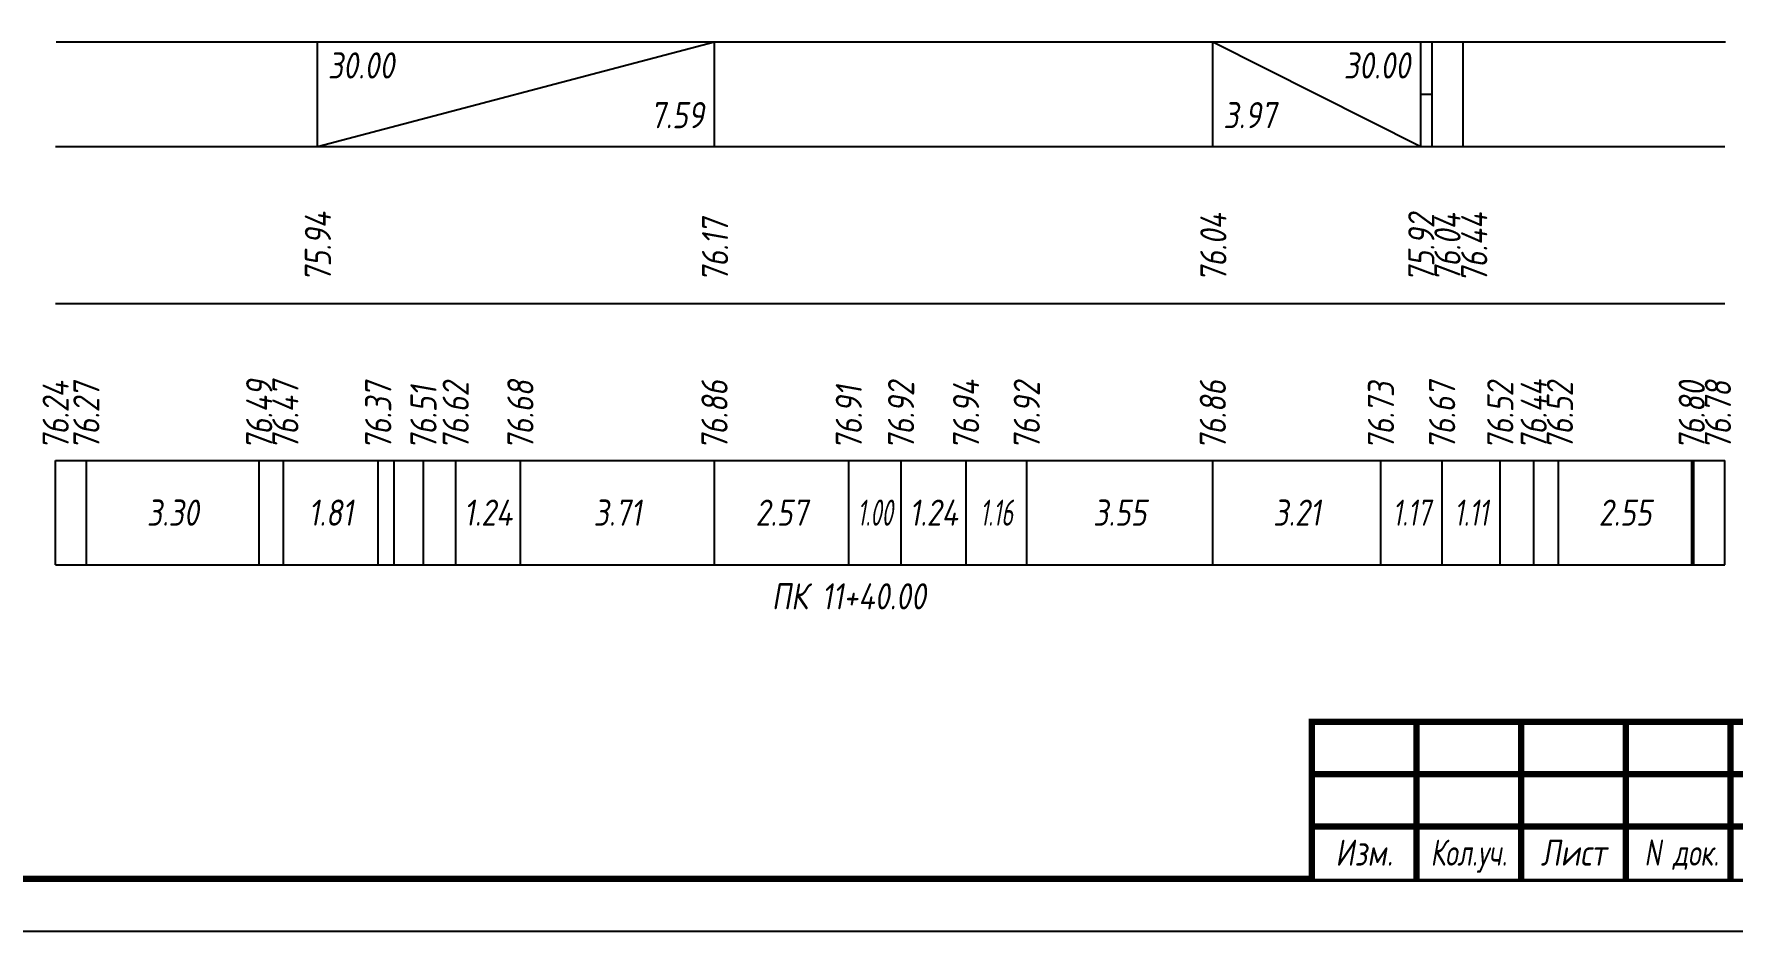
# Model space of a CAD drawing. Extents: x -717 to 1451, y -133302 to 233.
# Drawn here: x 77.9 to 240.1, y -17870.4 to -17784.7 of the extents above; entities that cross this region are included whole.
import ezdxf
from ezdxf.enums import TextEntityAlignment as Align

# ---------------------------------------------------------------- set-up
doc = ezdxf.new("R2010")
doc.units = 0
for name, color, linetype in [('Зарамочное оформление', 7, 'Continuous'), ('Код_510', 7, 'Continuous'), ('Код_516', 1, 'Continuous'), ('Подписи поперечников', 7, 'Continuous'), ('Таблица', 7, 'Continuous')]:
    doc.layers.add(name, color=color, linetype=linetype)
doc.styles.add('М', font='romand.shx', dxfattribs={"width": 0.8, "oblique": 10, "height": 2.5})

# ---------------------------------------------------------------- blocks, each defined once
blk = doc.blocks.new('Штамп')
at = {"linetype": 'Continuous'}
blk.add_wipeout([(199.95, -411.25), (384.95, -411.25), (384.95, -426.25), (199.95, -426.25)], dxfattribs=at).dxf.layer = 'Зарамочное оформление'
at = {"layer": 'Зарамочное оформление', "linetype": 'Continuous', "lineweight": -3, "const_width": 0.6, "flags": 128}
for points in [[(199.95, -426.25), (199.95, -411.25), (384.95, -411.25)], [(209.95, -411.25), (209.95, -426.25)], [(219.95, -411.25), (219.95, -426.25)], [(229.95, -411.25), (229.95, -426.25)], [(239.95, -411.25), (239.95, -426.25)], [(199.95, -416.25), (264.95, -416.25)], [(199.95, -421.25), (264.95, -421.25)]]:
    blk.add_lwpolyline(points, dxfattribs=at)
at = {"layer": 'Зарамочное оформление', "linetype": 'Continuous', "style": 'М', "oblique": 10}
for s, width, p in [('Изм.', 0.8, (204.95, -423.75)), ('Кол.уч.', 0.7, (214.95, -423.75)), ('Лист', 0.8, (224.95, -423.75)), ('N док.', 0.7, (235.28, -423.75))]:
    blk.add_text(s, height=2.5, dxfattribs=dict(at, width=width)).set_placement(p, align=Align.MIDDLE_CENTER)
blk = doc.blocks.new('шифр')
blk.add_blockref('Штамп', (0, -17499))

msp = doc.modelspace()

# ---------------------------------------------------------------- linework, layer by layer
at = {"flags": 128}
msp.add_lwpolyline([(-30.054, -17870.421), (389.946, -17870.421), (389.946, -17573.421), (-30.054, -17573.421)], close=True, dxfattribs=at)
at = {"const_width": 0.6, "flags": 128}
msp.add_lwpolyline([(-10.054, -17865.421), (384.946, -17865.421), (384.946, -17578.421), (-10.054, -17578.421)], close=True, dxfattribs=at)
at = {"layer": 'Код_510'}
for p, q in [((79.946, -17835.421), (79.946, -17825.421)), ((82.88, -17835.421), (82.88, -17825.421)), ((99.392, -17835.421), (99.392, -17825.421)), ((101.71, -17835.421), (101.71, -17825.421)), ((110.764, -17835.421), (110.764, -17825.421)), ((112.292, -17835.421), (112.292, -17825.421)), ((115.086, -17835.421), (115.086, -17825.421)), ((118.167, -17835.421), (118.167, -17825.421)), ((124.348, -17835.421), (124.348, -17825.421)), ((142.889, -17835.421), (142.889, -17825.421)), ((155.72, -17835.421), (155.72, -17825.421)), ((160.714, -17835.421), (160.714, -17825.421)), ((166.926, -17835.421), (166.926, -17825.421)), ((172.725, -17835.421), (172.725, -17825.421)), ((190.497, -17835.421), (190.497, -17825.421)), ((206.563, -17835.421), (206.563, -17825.421)), ((212.406, -17835.421), (212.406, -17825.421)), ((217.962, -17835.421), (217.962, -17825.421)), ((221.155, -17835.421), (221.155, -17825.421)), ((223.528, -17835.421), (223.528, -17825.421)), ((236.253, -17835.421), (236.253, -17825.421)), ((236.436, -17835.421), (236.436, -17825.421)), ((239.425, -17835.421), (239.425, -17825.421))]:
    msp.add_line(p, q, dxfattribs=at)
at = {"layer": 'Код_516'}
for p, q in [((104.946, -17795.421), (104.946, -17785.421)), ((104.946, -17795.421), (142.889, -17785.421)), ((142.889, -17795.421), (142.889, -17785.421)), ((190.497, -17795.421), (190.497, -17785.421)), ((190.497, -17785.421), (210.361, -17795.421)), ((210.361, -17795.421), (210.361, -17785.421)), ((210.361, -17795.421), (210.361, -17785.421)), ((211.452, -17795.421), (211.452, -17785.421)), ((214.425, -17795.421), (214.425, -17785.421)), ((210.361, -17790.421), (211.452, -17790.421))]:
    msp.add_line(p, q, dxfattribs=at)
at = {"layer": 'Таблица'}
for p, q in [((80, -17785.421), (239.479, -17785.421)), ((79.946, -17795.421), (239.425, -17795.421)), ((79.946, -17810.421), (239.425, -17810.421)), ((79.946, -17825.421), (239.425, -17825.421)), ((79.946, -17835.421), (239.425, -17835.421))]:
    msp.add_line(p, q, dxfattribs=at)

# ---------------------------------------------------------------- texts
at = {"layer": 'Код_510', "style": 'М', "oblique": 10, "width": 0.8}
for s, p in [('76.24', (79.946, -17824.421)), ('76.27', (82.88, -17824.421)), ('76.49', (99.392, -17824.421)), ('76.47', (101.892, -17824.421)), ('76.37', (110.764, -17824.421)), ('76.51', (115.086, -17824.421)), ('76.62', (118.167, -17824.421)), ('76.68', (124.348, -17824.421)), ('76.86', (142.889, -17824.421)), ('76.91', (155.72, -17824.421)), ('76.92', (160.714, -17824.421)), ('76.94', (166.926, -17824.421)), ('76.92', (172.725, -17824.421)), ('76.86', (190.497, -17824.421)), ('76.73', (206.563, -17824.421)), ('76.67', (212.406, -17824.421)), ('76.52', (217.962, -17824.421)), ('76.44', (221.155, -17824.421)), ('76.52', (223.655, -17824.421)), ('76.80', (236.253, -17824.421)), ('76.78', (238.753, -17824.421))]:
    msp.add_text(s, height=2.5, rotation=90, dxfattribs=at).set_placement(p, align=Align.MIDDLE_LEFT)
at = {"layer": 'Код_510', "style": 'М', "oblique": 10}
for s, width, p in [('3.30', 0.8, (91.136, -17830.421)), ('1.81', 0.8, (106.237, -17830.421)), ('1.24', 0.8, (121.258, -17830.421)), ('3.71', 0.8, (133.619, -17830.421)), ('2.57', 0.8, (149.305, -17830.421)), ('1.00', 0.6, (158.217, -17830.421)), ('1.24', 0.8, (163.82, -17830.421)), ('1.16', 0.6, (169.826, -17830.421)), ('3.55', 0.8, (181.611, -17830.421)), ('3.21', 0.8, (198.53, -17830.421)), ('1.17', 0.7, (209.485, -17830.421)), ('1.11', 0.7, (215.184, -17830.421)), ('2.55', 0.8, (229.89, -17830.421))]:
    msp.add_text(s, height=2.5, dxfattribs=dict(at, width=width)).set_placement(p, align=Align.MIDDLE_CENTER)
at = {"layer": 'Код_516', "style": 'М', "oblique": 10, "width": 0.8}
msp.add_text('30.00', height=2.5, dxfattribs=at).set_placement((105.946, -17786.421), align=Align.TOP_LEFT)
msp.add_text('30.00', height=2.5, dxfattribs=at).set_placement((209.361, -17786.421), align=Align.TOP_RIGHT)
msp.add_text('7.59', height=2.5, dxfattribs=at).set_placement((141.889, -17794.421), align=Align.BOTTOM_RIGHT)
msp.add_text('3.97', height=2.5, dxfattribs=at).set_placement((191.497, -17794.421), align=Align.BOTTOM_LEFT)
for s, p in [('75.94', (105, -17808.371)), ('76.17', (142.944, -17808.371)), ('76.04', (190.551, -17808.371)), ('75.92', (210.415, -17808.371)), ('76.04', (212.915, -17808.371)), ('76.44', (215.472, -17808.447))]:
    msp.add_text(s, height=2.5, rotation=90, dxfattribs=at).set_placement(p, align=Align.MIDDLE_LEFT)
at = {"layer": 'Подписи поперечников', "style": 'М', "oblique": 10, "width": 0.8}
msp.add_text('ПК 11+40.00', height=2.5, dxfattribs=at).set_placement((155.72, -17840.421), align=Align.BOTTOM_CENTER)

# ---------------------------------------------------------------- next in the draw order: block references
msp.add_blockref('шифр', (0, 59.829))

doc.saveas('drawing.dxf')
